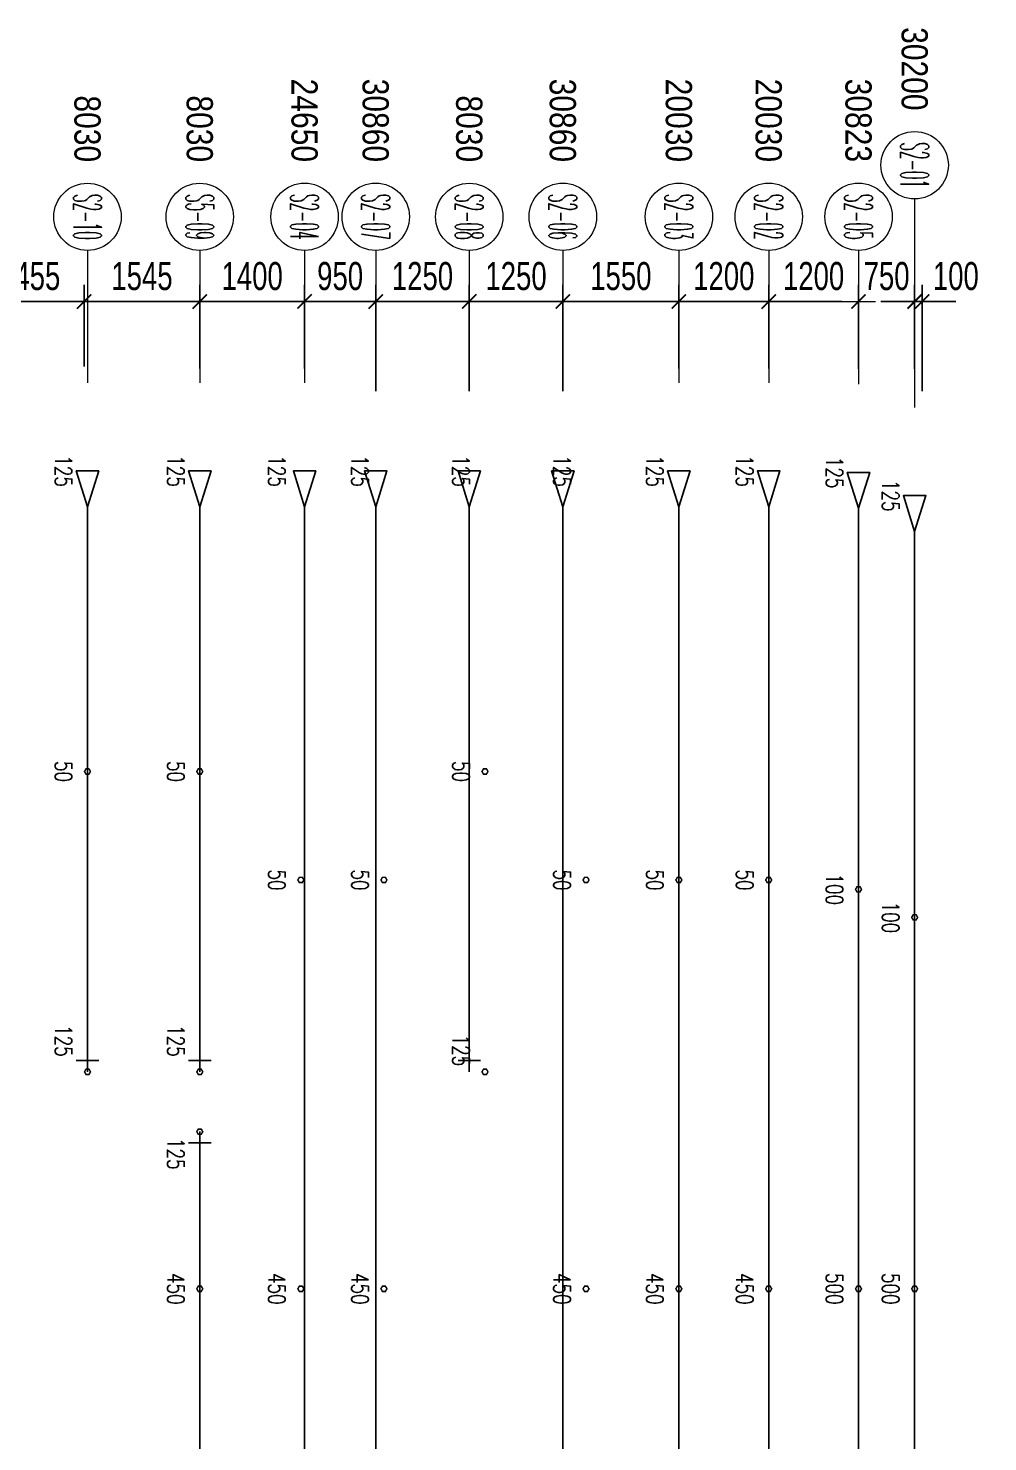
# Model space of a CAD drawing. Header units: millimetres. Extents: x 139404 to 589785, y -24714 to 48110.
# Drawn here: x 558109 to 570926, y 26156 to 45049 of the extents above; entities that cross this region are included whole.
import ezdxf
from ezdxf.enums import TextEntityAlignment as Align

# ---------------------------------------------------------------- set-up
doc = ezdxf.new("R2010")
doc.units = ezdxf.units.MM
doc.layers.get('0').update_dxf_attribs({"lineweight": 20})
doc.layers.get('Defpoints').update_dxf_attribs({"color": 151, "lineweight": 9})
doc.layers.add('ARES_TAG', color=3, linetype='Continuous')
doc.layers.add('NDC_S_TENDON', color=10, linetype='Continuous')
doc.layers.add('Current_plane_Column', color=7, linetype='Continuous', true_color=0x4b00ff)
doc.layers.add('NDC_LCAP', color=87, linetype='Continuous', plot=False)
for name, color, linetype, lineweight in [('NDC_S-ANNO', 7, 'Continuous', 20), ('NDC_S-TENDON', 6, 'Continuous', 35), ('NDC_S_DIM', 1, 'Continuous', 15), ('NDC_S_SYMBOL', 1, 'Continuous', 15)]:
    doc.layers.add(name, color=color, linetype=linetype, lineweight=lineweight)
doc.styles.add('ARES_BIGTEXT', font='VHARIALN.TTF')
doc.styles.add('ARES_ROMANS_0.36', font='romans.shx', dxfattribs={"width": 0.36, "bigfont": 'vns.shx'})
doc.styles.add('NDC_ANNO', font='', dxfattribs={"width": 0.8})
doc.styles.add('NDC_DIM', font='', dxfattribs={"width": 0.75})
doc.styles.get('NDC_ANNO').set_extended_font_data('Dotum')
doc.styles.get('NDC_DIM').set_extended_font_data('Dotum')
doc.dimstyles.new('NDC_dim_150', dxfattribs={"dimscale": 150, "dimtxt": 2.5, "dimasz": 1.5, "dimexe": 1.5, "dimexo": 2.5, "dimgap": 1, "dimtad": 1, "dimdec": 0, "dimzin": 0, "dimdsep": 46, "dimtxsty": 'NDC_DIM', "dimblk": 'DIMMARK', "dimcen": 0.09, "dimdle": 1.2, "dimclrd": 1, "dimclre": 1, "dimclrt": 3, "dimadec": 0, "dimazin": 0, "dimtfac": 1, "dimtdec": 0, "dimtix": 1, "dimtofl": 0, "dimtmove": 0, "dimatfit": 3, "dimfxl": 8, "dimfxlon": 1, "dimtolj": 1, "dimtzin": 0, "dimarcsym": 0})

# ---------------------------------------------------------------- blocks, each defined once
blk = doc.blocks.new('*U521')
at = {"layer": 'NDC_S_SYMBOL', "color": 3}
blk.add_line((-7592, 0), (-5823, 0), dxfattribs=at)
blk.add_circle((-8042, 0), 450, dxfattribs=at)
at = {"layer": 'NDC_S_TENDON'}
for p, q in [((-3644, 0), (-3144, 0)), ((-3144, 0), (2787, 0)), ((2787, 0), (14387, 0))]:
    blk.add_line(p, q, dxfattribs=at)
blk.add_lwpolyline([(-4164, 0), (-4644, 150), (-4644, -150), (-4164, 0), (-3644, 0)], dxfattribs=at)
at = {"layer": 'ARES_TAG', "style": 'ARES_ROMANS_0.36', "width": 0.36}
blk.add_attdef('S3', text='', height=375, dxfattribs=at).set_placement((-8042, 0), align=Align.MIDDLE_CENTER)
at = {"layer": 'NDC_LCAP', "style": 'ARES_BIGTEXT'}
blk.add_attdef('L', text='', height=350, dxfattribs=at).set_placement((-8773, 0), align=Align.MIDDLE_RIGHT)
blk = doc.blocks.new('*U535')
at = {"layer": 'NDC_S_SYMBOL', "color": 3}
blk.add_line((-7592, 0), (-5823, 0), dxfattribs=at)
blk.add_circle((-8042, 0), 450, dxfattribs=at)
at = {"layer": 'NDC_S_TENDON'}
for p, q in [((-3644, 0), (-3144, 0)), ((-3144, 0), (2787, 0)), ((2787, 0), (19006, 0))]:
    blk.add_line(p, q, dxfattribs=at)
blk.add_lwpolyline([(-4164, 0), (-4644, 150), (-4644, -150), (-4164, 0), (-3644, 0)], dxfattribs=at)
at = {"layer": 'ARES_TAG', "style": 'ARES_ROMANS_0.36', "width": 0.36}
blk.add_attdef('S3', text='', height=375, dxfattribs=at).set_placement((-8042, 0), align=Align.MIDDLE_CENTER)
at = {"layer": 'NDC_LCAP', "style": 'ARES_BIGTEXT'}
blk.add_attdef('L', text='', height=350, dxfattribs=at).set_placement((-8773, 0), align=Align.MIDDLE_RIGHT)
blk = doc.blocks.new('*U520')
at = {"layer": 'NDC_S_SYMBOL', "color": 3}
blk.add_line((-7591, 0), (-5823, 0), dxfattribs=at)
blk.add_circle((-8041, 0), 450, dxfattribs=at)
at = {"layer": 'NDC_S_TENDON'}
for p, q in [((-3644, 0), (-3144, 0)), ((-3144, 0), (2787, 0)), ((2787, 0), (14387, 0))]:
    blk.add_line(p, q, dxfattribs=at)
blk.add_lwpolyline([(-4164, 0), (-4644, 150), (-4644, -150), (-4164, 0), (-3644, 0)], dxfattribs=at)
at = {"layer": 'ARES_TAG', "style": 'ARES_ROMANS_0.36', "width": 0.36}
blk.add_attdef('S3', text='', height=375, dxfattribs=at).set_placement((-8041, 0), align=Align.MIDDLE_CENTER)
at = {"layer": 'NDC_LCAP', "style": 'ARES_BIGTEXT'}
blk.add_attdef('L', text='', height=350, dxfattribs=at).set_placement((-8772, 0), align=Align.MIDDLE_RIGHT)
blk = doc.blocks.new('*U519')
at = {"layer": 'NDC_S_TENDON'}
for p, q in [((2787, 0), (16388, 0)), ((16388, 0), (17388, 0)), ((17238, -150), (17238, 150))]:
    blk.add_line(p, q, dxfattribs=at)
at = {"layer": 'ARES_TAG', "style": 'ARES_ROMANS_0.36', "width": 0.36}
blk.add_attdef('S3', text='', height=375, dxfattribs=at).set_placement((-7773, 0), align=Align.MIDDLE_CENTER)
at = {"layer": 'NDC_LCAP', "style": 'ARES_BIGTEXT'}
blk.add_attdef('L', text='', height=350, dxfattribs=at).set_placement((-8504, 0), align=Align.MIDDLE_RIGHT)
blk = doc.blocks.new('*U581')
at = {"layer": 'NDC_S_SYMBOL', "color": 3}
blk.add_line((-7573, 0), (-5786, 0), dxfattribs=at)
blk.add_circle((-8023, 0), 450, dxfattribs=at)
at = {"layer": 'NDC_S_TENDON'}
for p, q in [((-3606, 0), (-3144, 0)), ((-3144, 0), (2787, 0)), ((2787, 0), (25216, 0))]:
    blk.add_line(p, q, dxfattribs=at)
blk.add_lwpolyline([(-4126, 0), (-4606, 150), (-4606, -150), (-4126, 0), (-3606, 0)], dxfattribs=at)
at = {"layer": 'ARES_TAG', "style": 'ARES_ROMANS_0.36', "width": 0.36}
blk.add_attdef('S3', text='', height=375, dxfattribs=at).set_placement((-8023, 0), align=Align.MIDDLE_CENTER)
at = {"layer": 'NDC_LCAP', "style": 'ARES_BIGTEXT'}
blk.add_attdef('L', text='', height=350, dxfattribs=at).set_placement((-8754, 0), align=Align.MIDDLE_RIGHT)
blk = doc.blocks.new('*U582')
at = {"layer": 'NDC_S_SYMBOL', "color": 3}
blk.add_line((-7951, 0), (-5163, 0), dxfattribs=at)
blk.add_circle((-8401, 0), 450, dxfattribs=at)
at = {"layer": 'NDC_S_TENDON'}
for p, q in [((-2984, 0), (-3144, 0)), ((-3144, 0), (2787, 0)), ((2787, 0), (25216, 0))]:
    blk.add_line(p, q, dxfattribs=at)
blk.add_lwpolyline([(-3504, 0), (-3984, 150), (-3984, -150), (-3504, 0), (-2984, 0)], dxfattribs=at)
at = {"layer": 'ARES_TAG', "style": 'ARES_ROMANS_0.36', "width": 0.36}
blk.add_attdef('S3', text='', height=375, dxfattribs=at).set_placement((-8401, 0), align=Align.MIDDLE_CENTER)
at = {"layer": 'NDC_LCAP', "style": 'ARES_BIGTEXT'}
blk.add_attdef('L', text='', height=350, dxfattribs=at).set_placement((-9132, 0), align=Align.MIDDLE_RIGHT)
blk = doc.blocks.new('*U586')
at = {"layer": 'NDC_S_SYMBOL', "color": 3}
blk.add_line((-7591, 0), (-5823, 0), dxfattribs=at)
blk.add_circle((-8041, 0), 450, dxfattribs=at)
at = {"layer": 'NDC_S_TENDON'}
for p, q in [((-3644, 0), (-3144, 0)), ((-3144, 0), (2787, 0)), ((2787, 0), (2386, 0)), ((2386, 0), (3386, 0)), ((3236, -150), (3236, 150))]:
    blk.add_line(p, q, dxfattribs=at)
blk.add_lwpolyline([(-4164, 0), (-4644, 150), (-4644, -150), (-4164, 0), (-3644, 0)], dxfattribs=at)
at = {"layer": 'ARES_TAG', "style": 'ARES_ROMANS_0.36', "width": 0.36}
blk.add_attdef('S3', text='', height=375, dxfattribs=at).set_placement((-8041, 0), align=Align.MIDDLE_CENTER)
at = {"layer": 'NDC_LCAP', "style": 'ARES_BIGTEXT'}
blk.add_attdef('L', text='', height=350, dxfattribs=at).set_placement((-8772, 0), align=Align.MIDDLE_RIGHT)
blk = doc.blocks.new('*U587')
at = {"layer": 'NDC_S_SYMBOL', "color": 3}
blk.add_line((-7591, 0), (-5823, 0), dxfattribs=at)
blk.add_circle((-8041, 0), 450, dxfattribs=at)
at = {"layer": 'NDC_S_TENDON'}
for p, q in [((-3644, 0), (-3144, 0)), ((-3144, 0), (2787, 0)), ((2787, 0), (2386, 0)), ((2386, 0), (3386, 0)), ((3236, -150), (3236, 150))]:
    blk.add_line(p, q, dxfattribs=at)
blk.add_lwpolyline([(-4164, 0), (-4644, 150), (-4644, -150), (-4164, 0), (-3644, 0)], dxfattribs=at)
at = {"layer": 'ARES_TAG', "style": 'ARES_ROMANS_0.36', "width": 0.36}
blk.add_attdef('S3', text='', height=375, dxfattribs=at).set_placement((-8041, 0), align=Align.MIDDLE_CENTER)
at = {"layer": 'NDC_LCAP', "style": 'ARES_BIGTEXT'}
blk.add_attdef('L', text='', height=350, dxfattribs=at).set_placement((-8772, 0), align=Align.MIDDLE_RIGHT)
blk = doc.blocks.new('*U592')
at = {"layer": 'NDC_S_SYMBOL', "color": 3}
blk.add_line((-7592, 0), (-5823, 0), dxfattribs=at)
blk.add_circle((-8042, 0), 450, dxfattribs=at)
at = {"layer": 'NDC_S_TENDON'}
for p, q in [((-3644, 0), (-3144, 0)), ((-3144, 0), (2787, 0)), ((2787, 0), (25216, 0))]:
    blk.add_line(p, q, dxfattribs=at)
blk.add_lwpolyline([(-4164, 0), (-4644, 150), (-4644, -150), (-4164, 0), (-3644, 0)], dxfattribs=at)
at = {"layer": 'ARES_TAG', "style": 'ARES_ROMANS_0.36', "width": 0.36}
blk.add_attdef('S3', text='', height=375, dxfattribs=at).set_placement((-8042, 0), align=Align.MIDDLE_CENTER)
at = {"layer": 'NDC_LCAP', "style": 'ARES_BIGTEXT'}
blk.add_attdef('L', text='', height=350, dxfattribs=at).set_placement((-8773, 0), align=Align.MIDDLE_RIGHT)
blk = doc.blocks.new('*U580')
at = {"layer": 'NDC_S_SYMBOL', "color": 3}
blk.add_line((-7591, 0), (-5823, 0), dxfattribs=at)
blk.add_circle((-8041, 0), 450, dxfattribs=at)
at = {"layer": 'NDC_S_TENDON'}
for p, q in [((-3644, 0), (-3144, 0)), ((-3144, 0), (2787, 0)), ((2787, 0), (25216, 0))]:
    blk.add_line(p, q, dxfattribs=at)
blk.add_lwpolyline([(-4164, 0), (-4644, 150), (-4644, -150), (-4164, 0), (-3644, 0)], dxfattribs=at)
at = {"layer": 'ARES_TAG', "style": 'ARES_ROMANS_0.36', "width": 0.36}
blk.add_attdef('S3', text='', height=375, dxfattribs=at).set_placement((-8041, 0), align=Align.MIDDLE_CENTER)
at = {"layer": 'NDC_LCAP', "style": 'ARES_BIGTEXT'}
blk.add_attdef('L', text='', height=350, dxfattribs=at).set_placement((-8772, 0), align=Align.MIDDLE_RIGHT)
blk = doc.blocks.new('*U588')
at = {"layer": 'NDC_S_SYMBOL', "color": 3}
blk.add_line((-7591, 0), (-5823, 0), dxfattribs=at)
blk.add_circle((-8041, 0), 450, dxfattribs=at)
at = {"layer": 'NDC_S_TENDON'}
for p, q in [((-3644, 0), (-3144, 0)), ((-3144, 0), (2787, 0)), ((2787, 0), (2386, 0)), ((2386, 0), (3386, 0)), ((3236, -150), (3236, 150))]:
    blk.add_line(p, q, dxfattribs=at)
blk.add_lwpolyline([(-4164, 0), (-4644, 150), (-4644, -150), (-4164, 0), (-3644, 0)], dxfattribs=at)
at = {"layer": 'ARES_TAG', "style": 'ARES_ROMANS_0.36', "width": 0.36}
blk.add_attdef('S3', text='', height=375, dxfattribs=at).set_placement((-8041, 0), align=Align.MIDDLE_CENTER)
at = {"layer": 'NDC_LCAP', "style": 'ARES_BIGTEXT'}
blk.add_attdef('L', text='', height=350, dxfattribs=at).set_placement((-8772, 0), align=Align.MIDDLE_RIGHT)
blk = doc.blocks.new('TDY')
at = {"layer": 'NDC_S-TENDON', "linetype": 'Continuous'}
for points, elevation in [([(50190, 25615, 20, 20, 0), (50170, 25650, 20, 20, 0), (50130, 25650, 20, 20, 0), (50110, 25615, 20, 20, 0), (50130, 25580, 20, 20, 0), (50170, 25580, 20, 20, 0)], 2800), ([(50190, 25615, 20, 20, 0), (50170, 25650, 20, 20, 0), (50130, 25650, 20, 20, 0), (50110, 25615, 20, 20, 0), (50130, 25580, 20, 20, 0), (50170, 25580, 20, 20, 0)], 2800), ([(51690, 25615, 20, 20, 0), (51670, 25650, 20, 20, 0), (51630, 25650, 20, 20, 0), (51610, 25615, 20, 20, 0), (51630, 25580, 20, 20, 0), (51670, 25580, 20, 20, 0)], 2800), ([(51690, 25615, 20, 20, 0), (51670, 25650, 20, 20, 0), (51630, 25650, 20, 20, 0), (51610, 25615, 20, 20, 0), (51630, 25580, 20, 20, 0), (51670, 25580, 20, 20, 0)], 2800), ([(55500, 25615, 20, 20, 0), (55480, 25650, 20, 20, 0), (55440, 25650, 20, 20, 0), (55420, 25615, 20, 20, 0), (55440, 25580, 20, 20, 0), (55480, 25580, 20, 20, 0)], 2800), ([(55500, 25615, 20, 20, 0), (55480, 25650, 20, 20, 0), (55440, 25650, 20, 20, 0), (55420, 25615, 20, 20, 0), (55440, 25580, 20, 20, 0), (55480, 25580, 20, 20, 0)], 2800), ([(53040, 24165, 20, 20, 0), (53020, 24200, 20, 20, 0), (52980, 24200, 20, 20, 0), (52960, 24165, 20, 20, 0), (52980, 24130, 20, 20, 0), (53020, 24130, 20, 20, 0)], 2800), ([(53040, 24165, 20, 20, 0), (53020, 24200, 20, 20, 0), (52980, 24200, 20, 20, 0), (52960, 24165, 20, 20, 0), (52980, 24130, 20, 20, 0), (53020, 24130, 20, 20, 0)], 2800), ([(54150, 24165, 20, 20, 0), (54130, 24200, 20, 20, 0), (54090, 24200, 20, 20, 0), (54070, 24165, 20, 20, 0), (54090, 24130, 20, 20, 0), (54130, 24130, 20, 20, 0)], 2800), ([(54150, 24165, 20, 20, 0), (54130, 24200, 20, 20, 0), (54090, 24200, 20, 20, 0), (54070, 24165, 20, 20, 0), (54090, 24130, 20, 20, 0), (54130, 24130, 20, 20, 0)], 2800), ([(56850, 24165, 20, 20, 0), (56830, 24200, 20, 20, 0), (56790, 24200, 20, 20, 0), (56770, 24165, 20, 20, 0), (56790, 24130, 20, 20, 0), (56830, 24130, 20, 20, 0)], 2800), ([(56850, 24165, 20, 20, 0), (56830, 24200, 20, 20, 0), (56790, 24200, 20, 20, 0), (56770, 24165, 20, 20, 0), (56790, 24130, 20, 20, 0), (56830, 24130, 20, 20, 0)], 2800), ([(58090, 24165, 20, 20, 0), (58070, 24200, 20, 20, 0), (58030, 24200, 20, 20, 0), (58010, 24165, 20, 20, 0), (58030, 24130, 20, 20, 0), (58070, 24130, 20, 20, 0)], 2800), ([(58090, 24165, 20, 20, 0), (58070, 24200, 20, 20, 0), (58030, 24200, 20, 20, 0), (58010, 24165, 20, 20, 0), (58030, 24130, 20, 20, 0), (58070, 24130, 20, 20, 0)], 2800), ([(59290, 24165, 20, 20, 0), (59270, 24200, 20, 20, 0), (59230, 24200, 20, 20, 0), (59210, 24165, 20, 20, 0), (59230, 24130, 20, 20, 0), (59270, 24130, 20, 20, 0)], 2800), ([(59290, 24165, 20, 20, 0), (59270, 24200, 20, 20, 0), (59230, 24200, 20, 20, 0), (59210, 24165, 20, 20, 0), (59230, 24130, 20, 20, 0), (59270, 24130, 20, 20, 0)], 2800), ([(60490, 24040, 20, 20, 0), (60470, 24075, 20, 20, 0), (60430, 24075, 20, 20, 0), (60410, 24040, 20, 20, 0), (60430, 24005, 20, 20, 0), (60470, 24005, 20, 20, 0)], 2500), ([(60490, 24040, 20, 20, 0), (60470, 24075, 20, 20, 0), (60430, 24075, 20, 20, 0), (60410, 24040, 20, 20, 0), (60430, 24005, 20, 20, 0), (60470, 24005, 20, 20, 0)], 2500), ([(61240, 23665, 20, 20, 0), (61220, 23700, 20, 20, 0), (61180, 23700, 20, 20, 0), (61160, 23665, 20, 20, 0), (61180, 23630, 20, 20, 0), (61220, 23630, 20, 20, 0)], 2500), ([(61240, 23665, 20, 20, 0), (61220, 23700, 20, 20, 0), (61180, 23700, 20, 20, 0), (61160, 23665, 20, 20, 0), (61180, 23630, 20, 20, 0), (61220, 23630, 20, 20, 0)], 2500), ([(50190, 21600, 20, 20, 0), (50170, 21635, 20, 20, 0), (50130, 21635, 20, 20, 0), (50110, 21600, 20, 20, 0), (50130, 21565, 20, 20, 0), (50170, 21565, 20, 20, 0)], 2875), ([(50190, 21600, 20, 20, 0), (50170, 21635, 20, 20, 0), (50130, 21635, 20, 20, 0), (50110, 21600, 20, 20, 0), (50130, 21565, 20, 20, 0), (50170, 21565, 20, 20, 0)], 2875), ([(51690, 21600, 20, 20, 0), (51670, 21635, 20, 20, 0), (51630, 21635, 20, 20, 0), (51610, 21600, 20, 20, 0), (51630, 21565, 20, 20, 0), (51670, 21565, 20, 20, 0)], 2875), ([(51690, 21600, 20, 20, 0), (51670, 21635, 20, 20, 0), (51630, 21635, 20, 20, 0), (51610, 21600, 20, 20, 0), (51630, 21565, 20, 20, 0), (51670, 21565, 20, 20, 0)], 2875), ([(55500, 21600, 20, 20, 0), (55480, 21635, 20, 20, 0), (55440, 21635, 20, 20, 0), (55420, 21600, 20, 20, 0), (55440, 21565, 20, 20, 0), (55480, 21565, 20, 20, 0)], 2875), ([(55500, 21600, 20, 20, 0), (55480, 21635, 20, 20, 0), (55440, 21635, 20, 20, 0), (55420, 21600, 20, 20, 0), (55440, 21565, 20, 20, 0), (55480, 21565, 20, 20, 0)], 2875), ([(51690, 20800, 20, 20, 0), (51670, 20835, 20, 20, 0), (51630, 20835, 20, 20, 0), (51610, 20800, 20, 20, 0), (51630, 20766, 20, 20, 0), (51670, 20766, 20, 20, 0)], 2875), ([(51690, 20800, 20, 20, 0), (51670, 20835, 20, 20, 0), (51630, 20835, 20, 20, 0), (51610, 20800, 20, 20, 0), (51630, 20766, 20, 20, 0), (51670, 20766, 20, 20, 0)], 2875), ([(51690, 18700, 20, 20, 0), (51670, 18735, 20, 20, 0), (51630, 18735, 20, 20, 0), (51610, 18700, 20, 20, 0), (51630, 18665, 20, 20, 0), (51670, 18665, 20, 20, 0)], 2950), ([(51690, 18700, 20, 20, 0), (51670, 18735, 20, 20, 0), (51630, 18735, 20, 20, 0), (51610, 18700, 20, 20, 0), (51630, 18665, 20, 20, 0), (51670, 18665, 20, 20, 0)], 2950), ([(51690, 18700, 20, 20, 0), (51670, 18735, 20, 20, 0), (51630, 18735, 20, 20, 0), (51610, 18700, 20, 20, 0), (51630, 18665, 20, 20, 0), (51670, 18665, 20, 20, 0)], 2950), ([(51690, 18700, 20, 20, 0), (51670, 18735, 20, 20, 0), (51630, 18735, 20, 20, 0), (51610, 18700, 20, 20, 0), (51630, 18665, 20, 20, 0), (51670, 18665, 20, 20, 0)], 2950), ([(53040, 18700, 20, 20, 0), (53020, 18735, 20, 20, 0), (52980, 18735, 20, 20, 0), (52960, 18700, 20, 20, 0), (52980, 18665, 20, 20, 0), (53020, 18665, 20, 20, 0)], 2950), ([(53040, 18700, 20, 20, 0), (53020, 18735, 20, 20, 0), (52980, 18735, 20, 20, 0), (52960, 18700, 20, 20, 0), (52980, 18665, 20, 20, 0), (53020, 18665, 20, 20, 0)], 2950), ([(53040, 18700, 20, 20, 0), (53020, 18735, 20, 20, 0), (52980, 18735, 20, 20, 0), (52960, 18700, 20, 20, 0), (52980, 18665, 20, 20, 0), (53020, 18665, 20, 20, 0)], 2950), ([(53040, 18700, 20, 20, 0), (53020, 18735, 20, 20, 0), (52980, 18735, 20, 20, 0), (52960, 18700, 20, 20, 0), (52980, 18665, 20, 20, 0), (53020, 18665, 20, 20, 0)], 2950), ([(54150, 18700, 20, 20, 0), (54130, 18735, 20, 20, 0), (54090, 18735, 20, 20, 0), (54070, 18700, 20, 20, 0), (54090, 18665, 20, 20, 0), (54130, 18665, 20, 20, 0)], 2950), ([(54150, 18700, 20, 20, 0), (54130, 18735, 20, 20, 0), (54090, 18735, 20, 20, 0), (54070, 18700, 20, 20, 0), (54090, 18665, 20, 20, 0), (54130, 18665, 20, 20, 0)], 2950), ([(54150, 18700, 20, 20, 0), (54130, 18735, 20, 20, 0), (54090, 18735, 20, 20, 0), (54070, 18700, 20, 20, 0), (54090, 18665, 20, 20, 0), (54130, 18665, 20, 20, 0)], 2950), ([(54150, 18700, 20, 20, 0), (54130, 18735, 20, 20, 0), (54090, 18735, 20, 20, 0), (54070, 18700, 20, 20, 0), (54090, 18665, 20, 20, 0), (54130, 18665, 20, 20, 0)], 2950), ([(56850, 18700, 20, 20, 0), (56830, 18735, 20, 20, 0), (56790, 18735, 20, 20, 0), (56770, 18700, 20, 20, 0), (56790, 18665, 20, 20, 0), (56830, 18665, 20, 20, 0)], 2950), ([(56850, 18700, 20, 20, 0), (56830, 18735, 20, 20, 0), (56790, 18735, 20, 20, 0), (56770, 18700, 20, 20, 0), (56790, 18665, 20, 20, 0), (56830, 18665, 20, 20, 0)], 2950), ([(56850, 18700, 20, 20, 0), (56830, 18735, 20, 20, 0), (56790, 18735, 20, 20, 0), (56770, 18700, 20, 20, 0), (56790, 18665, 20, 20, 0), (56830, 18665, 20, 20, 0)], 2950), ([(56850, 18700, 20, 20, 0), (56830, 18735, 20, 20, 0), (56790, 18735, 20, 20, 0), (56770, 18700, 20, 20, 0), (56790, 18665, 20, 20, 0), (56830, 18665, 20, 20, 0)], 2950), ([(58090, 18700, 20, 20, 0), (58070, 18735, 20, 20, 0), (58030, 18735, 20, 20, 0), (58010, 18700, 20, 20, 0), (58030, 18665, 20, 20, 0), (58070, 18665, 20, 20, 0)], 2950), ([(58090, 18700, 20, 20, 0), (58070, 18735, 20, 20, 0), (58030, 18735, 20, 20, 0), (58010, 18700, 20, 20, 0), (58030, 18665, 20, 20, 0), (58070, 18665, 20, 20, 0)], 2950), ([(58090, 18700, 20, 20, 0), (58070, 18735, 20, 20, 0), (58030, 18735, 20, 20, 0), (58010, 18700, 20, 20, 0), (58030, 18665, 20, 20, 0), (58070, 18665, 20, 20, 0)], 2950), ([(58090, 18700, 20, 20, 0), (58070, 18735, 20, 20, 0), (58030, 18735, 20, 20, 0), (58010, 18700, 20, 20, 0), (58030, 18665, 20, 20, 0), (58070, 18665, 20, 20, 0)], 2950), ([(59290, 18700, 20, 20, 0), (59270, 18735, 20, 20, 0), (59230, 18735, 20, 20, 0), (59210, 18700, 20, 20, 0), (59230, 18665, 20, 20, 0), (59270, 18665, 20, 20, 0)], 2950), ([(59290, 18700, 20, 20, 0), (59270, 18735, 20, 20, 0), (59230, 18735, 20, 20, 0), (59210, 18700, 20, 20, 0), (59230, 18665, 20, 20, 0), (59270, 18665, 20, 20, 0)], 2950), ([(59290, 18700, 20, 20, 0), (59270, 18735, 20, 20, 0), (59230, 18735, 20, 20, 0), (59210, 18700, 20, 20, 0), (59230, 18665, 20, 20, 0), (59270, 18665, 20, 20, 0)], 2950), ([(59290, 18700, 20, 20, 0), (59270, 18735, 20, 20, 0), (59230, 18735, 20, 20, 0), (59210, 18700, 20, 20, 0), (59230, 18665, 20, 20, 0), (59270, 18665, 20, 20, 0)], 2950), ([(60490, 18700, 20, 20, 0), (60470, 18735, 20, 20, 0), (60430, 18735, 20, 20, 0), (60410, 18700, 20, 20, 0), (60430, 18665, 20, 20, 0), (60470, 18665, 20, 20, 0)], 2900), ([(60490, 18700, 20, 20, 0), (60470, 18735, 20, 20, 0), (60430, 18735, 20, 20, 0), (60410, 18700, 20, 20, 0), (60430, 18665, 20, 20, 0), (60470, 18665, 20, 20, 0)], 2900), ([(60490, 18700, 20, 20, 0), (60470, 18735, 20, 20, 0), (60430, 18735, 20, 20, 0), (60410, 18700, 20, 20, 0), (60430, 18665, 20, 20, 0), (60470, 18665, 20, 20, 0)], 2900), ([(60490, 18700, 20, 20, 0), (60470, 18735, 20, 20, 0), (60430, 18735, 20, 20, 0), (60410, 18700, 20, 20, 0), (60430, 18665, 20, 20, 0), (60470, 18665, 20, 20, 0)], 2900), ([(61240, 18700, 20, 20, 0), (61220, 18735, 20, 20, 0), (61180, 18735, 20, 20, 0), (61160, 18700, 20, 20, 0), (61180, 18665, 20, 20, 0), (61220, 18665, 20, 20, 0)], 2900), ([(61240, 18700, 20, 20, 0), (61220, 18735, 20, 20, 0), (61180, 18735, 20, 20, 0), (61160, 18700, 20, 20, 0), (61180, 18665, 20, 20, 0), (61220, 18665, 20, 20, 0)], 2900), ([(61240, 18700, 20, 20, 0), (61220, 18735, 20, 20, 0), (61180, 18735, 20, 20, 0), (61160, 18700, 20, 20, 0), (61180, 18665, 20, 20, 0), (61220, 18665, 20, 20, 0)], 2900), ([(61240, 18700, 20, 20, 0), (61220, 18735, 20, 20, 0), (61180, 18735, 20, 20, 0), (61160, 18700, 20, 20, 0), (61180, 18665, 20, 20, 0), (61220, 18665, 20, 20, 0)], 2900)]:
    blk.add_lwpolyline(points, format="xyseb", close=True, dxfattribs=dict(at, elevation=elevation))
at = {"rotation": 270}
for name, p, values in [('*U582', (61200, 25318, 2833), {'L': '30200', 'S3': 'S2-01'}), ('*U535', (53050, 24988, 2833), {'L': '24650', 'S3': 'S2-04'}), ('*U592', (54000, 24988, 20), {'L': '30860', 'S3': 'S2-07'}), ('*U580', (56500, 24989, 22), {'L': '30860', 'S3': 'S2-06'}), ('*U520', (58050, 24989, 2833), {'L': '20030', 'S3': 'S2-03'}), ('*U521', (59250, 24988, 2833), {'L': '20030', 'S3': 'S2-02'}), ('*U581', (60450, 25007, 2833), {'L': '30823', 'S3': 'S2-05'}), ('*U586', (50150, 24988, 2813), {'L': '8030', 'S3': 'S2-10'}), ('*U587', (51650, 24988, 2813), {'L': '8030', 'S3': 'S5-09'}), ('*U588', (55250, 24988, 12), {'L': '8030', 'S3': 'S2-08'})]:
    blk.add_blockref(name, p, dxfattribs=at).add_auto_attribs(values)
at = {"xscale": -1, "rotation": 270}
blk.add_blockref('*U519', (51650, 3414, 2875), dxfattribs=at)
at = {"layer": 'NDC_S-ANNO', "linetype": 'Continuous', "char_height": 225, "attachment_point": 5, "rotation": 270, "line_spacing_factor": 0.75, "style": 'NDC_ANNO'}
for s, insert in [('\\FSTANDARD.shx;125', (49830, 29630, 2875)), ('\\FSTANDARD.shx;125', (51330, 29630, 2875)), ('\\FSTANDARD.shx;125', (52680, 29630, 2875)), ('\\FSTANDARD.shx;125', (53790, 29630, 2875)), ('\\FSTANDARD.shx;125', (55140, 29630, 2875)), ('\\FSTANDARD.shx;125', (56490, 29630, 2875)), ('\\FSTANDARD.shx;125', (57730, 29630, 2875)), ('\\FSTANDARD.shx;125', (58930, 29630, 2875)), ('\\FSTANDARD.shx;125', (60130, 29611, 2875)), ('\\FSTANDARD.shx;125', (60880, 29300, 2875)), ('\\FSTANDARD.shx;50', (49830, 25615, 2800)), ('\\FSTANDARD.shx;50', (51330, 25615, 2800)), ('\\FSTANDARD.shx;50', (55140, 25615, 2800)), ('\\FSTANDARD.shx;50', (52680, 24165, 2800)), ('\\FSTANDARD.shx;50', (53790, 24165, 2800)), ('\\FSTANDARD.shx;50', (56490, 24165, 2800)), ('\\FSTANDARD.shx;50', (57730, 24165, 2800)), ('\\FSTANDARD.shx;50', (58930, 24165, 2800)), ('\\FSTANDARD.shx;100', (60130, 24040, 2500)), ('\\FSTANDARD.shx;100', (60880, 23665, 2500)), ('\\FSTANDARD.shx;125', (49830, 22014, 2875)), ('\\FSTANDARD.shx;125', (51330, 22014, 2875)), ('\\FSTANDARD.shx;125', (55140, 21887, 2875)), ('\\FSTANDARD.shx;125', (51330, 20505, 2875)), ('\\FSTANDARD.shx;450', (51330, 18700, 2950)), ('\\FSTANDARD.shx;450', (52680, 18700, 2950)), ('\\FSTANDARD.shx;450', (53790, 18700, 2950)), ('\\FSTANDARD.shx;450', (56490, 18700, 2950)), ('\\FSTANDARD.shx;450', (57730, 18700, 2950)), ('\\FSTANDARD.shx;450', (58930, 18700, 2950)), ('\\FSTANDARD.shx;500', (60130, 18700, 2900)), ('\\FSTANDARD.shx;500', (60880, 18700, 2900))]:
    blk.add_mtext(s, dxfattribs=dict(at, insert=insert))
blk = doc.blocks.new('DIMMARK')
at = {"layer": 'NDC_S_DIM', "color": 1}
blk.add_line((-1.5, 0), (1, 0), dxfattribs=at)
at = {"layer": 'NDC_S_DIM', "color": 2, "const_width": 0.1}
blk.add_lwpolyline([(-0.424, -0.424), (0.424, 0.424)], dxfattribs=at)
blk = doc.blocks.new('*D728')
at = {"layer": 'Defpoints', "color": 0, "ltscale": 100, "transparency": 16777216}
for p in [(558855, 41397), (558855, 38047, 3000), (557400, 37962, 2875)]:
    blk.add_point(p, dxfattribs=at)
at = {"layer": 'NDC_S_DIM', "color": 1, "lineweight": -2, "ltscale": 100, "transparency": 16777216}
for p, q in [((557400, 40501), (557400, 41622)), ((558855, 40530), (558855, 41622)), ((557625, 41397), (558630, 41397))]:
    blk.add_line(p, q, dxfattribs=at)
at = {"layer": 'NDC_S_DIM', "color": 1, "lineweight": -2, "ltscale": 100, "transparency": 16777216, "xscale": 225, "yscale": 225, "zscale": 225, "rotation": 180}
blk.add_blockref('DIMMARK', (557400, 41397), dxfattribs=at)
at = {"layer": 'NDC_S_DIM', "color": 1, "lineweight": -2, "ltscale": 100, "transparency": 16777216, "xscale": 225, "yscale": 225, "zscale": 225}
blk.add_blockref('DIMMARK', (558855, 41397), dxfattribs=at)
at = {"layer": 'NDC_S_DIM', "color": 3, "ltscale": 100, "transparency": 16777216, "insert": (558128, 41735), "char_height": 375, "attachment_point": 5, "style": 'NDC_DIM'}
blk.add_mtext('\\A1;1455', dxfattribs=at)
blk = doc.blocks.new('*D729')
at = {"layer": 'Defpoints', "color": 0, "ltscale": 100, "transparency": 16777216}
for p in [(560400, 41397), (558855, 38047, 3000), (560400, 37962, 2875)]:
    blk.add_point(p, dxfattribs=at)
at = {"layer": 'NDC_S_DIM', "color": 1, "lineweight": -2, "ltscale": 100, "transparency": 16777216}
for p, q in [((558855, 40530), (558855, 41622)), ((560400, 40501), (560400, 41622)), ((559080, 41397), (560175, 41397))]:
    blk.add_line(p, q, dxfattribs=at)
at = {"layer": 'NDC_S_DIM', "color": 1, "lineweight": -2, "ltscale": 100, "transparency": 16777216, "xscale": 225, "yscale": 225, "zscale": 225, "rotation": 180}
blk.add_blockref('DIMMARK', (558855, 41397), dxfattribs=at)
at = {"layer": 'NDC_S_DIM', "color": 1, "lineweight": -2, "ltscale": 100, "transparency": 16777216, "xscale": 225, "yscale": 225, "zscale": 225}
blk.add_blockref('DIMMARK', (560400, 41397), dxfattribs=at)
at = {"layer": 'NDC_S_DIM', "color": 3, "ltscale": 100, "transparency": 16777216, "insert": (559628, 41735), "char_height": 375, "attachment_point": 5, "style": 'NDC_DIM'}
blk.add_mtext('\\A1;1545', dxfattribs=at)
blk = doc.blocks.new('*D730')
at = {"layer": 'Defpoints', "color": 0, "ltscale": 100, "transparency": 16777216}
for p in [(561800, 41397), (560400, 37962, 2875), (561800, 37962, 2875)]:
    blk.add_point(p, dxfattribs=at)
at = {"layer": 'NDC_S_DIM', "color": 1, "lineweight": -2, "ltscale": 100, "transparency": 16777216}
for p, q in [((560400, 40501), (560400, 41622)), ((561800, 40501), (561800, 41622)), ((560625, 41397), (561575, 41397))]:
    blk.add_line(p, q, dxfattribs=at)
at = {"layer": 'NDC_S_DIM', "color": 1, "lineweight": -2, "ltscale": 100, "transparency": 16777216, "xscale": 225, "yscale": 225, "zscale": 225, "rotation": 180}
blk.add_blockref('DIMMARK', (560400, 41397), dxfattribs=at)
at = {"layer": 'NDC_S_DIM', "color": 1, "lineweight": -2, "ltscale": 100, "transparency": 16777216, "xscale": 225, "yscale": 225, "zscale": 225}
blk.add_blockref('DIMMARK', (561800, 41397), dxfattribs=at)
at = {"layer": 'NDC_S_DIM', "color": 3, "ltscale": 100, "transparency": 16777216, "insert": (561100, 41735), "char_height": 375, "attachment_point": 5, "style": 'NDC_DIM'}
blk.add_mtext('\\A1;1400', dxfattribs=at)
blk = doc.blocks.new('*D731')
at = {"layer": 'Defpoints', "color": 0, "ltscale": 100, "transparency": 16777216}
for p in [(562750, 41397), (561800, 37962, 2875), (562750, 37962, 61)]:
    blk.add_point(p, dxfattribs=at)
at = {"layer": 'NDC_S_DIM', "color": 1, "lineweight": -2, "ltscale": 100, "transparency": 16777216}
for p, q in [((561800, 40501), (561800, 41622)), ((562750, 40197), (562750, 41622)), ((562025, 41397), (562525, 41397))]:
    blk.add_line(p, q, dxfattribs=at)
at = {"layer": 'NDC_S_DIM', "color": 1, "lineweight": -2, "ltscale": 100, "transparency": 16777216, "xscale": 225, "yscale": 225, "zscale": 225, "rotation": 180}
blk.add_blockref('DIMMARK', (561800, 41397), dxfattribs=at)
at = {"layer": 'NDC_S_DIM', "color": 1, "lineweight": -2, "ltscale": 100, "transparency": 16777216, "xscale": 225, "yscale": 225, "zscale": 225}
blk.add_blockref('DIMMARK', (562750, 41397), dxfattribs=at)
at = {"layer": 'NDC_S_DIM', "color": 3, "ltscale": 100, "transparency": 16777216, "insert": (562275, 41735), "char_height": 375, "attachment_point": 5, "style": 'NDC_DIM'}
blk.add_mtext('\\A1;950', dxfattribs=at)
blk = doc.blocks.new('*D732')
at = {"layer": 'Defpoints', "color": 0, "ltscale": 100, "transparency": 16777216}
for p in [(564000, 41397), (562750, 37962, 61), (564000, 37962, 73)]:
    blk.add_point(p, dxfattribs=at)
at = {"layer": 'NDC_S_DIM', "color": 1, "lineweight": -2, "ltscale": 100, "transparency": 16777216}
for p, q in [((562750, 40197), (562750, 41622)), ((564000, 40197), (564000, 41622)), ((562975, 41397), (563775, 41397))]:
    blk.add_line(p, q, dxfattribs=at)
at = {"layer": 'NDC_S_DIM', "color": 1, "lineweight": -2, "ltscale": 100, "transparency": 16777216, "xscale": 225, "yscale": 225, "zscale": 225, "rotation": 180}
blk.add_blockref('DIMMARK', (562750, 41397), dxfattribs=at)
at = {"layer": 'NDC_S_DIM', "color": 1, "lineweight": -2, "ltscale": 100, "transparency": 16777216, "xscale": 225, "yscale": 225, "zscale": 225}
blk.add_blockref('DIMMARK', (564000, 41397), dxfattribs=at)
at = {"layer": 'NDC_S_DIM', "color": 3, "ltscale": 100, "transparency": 16777216, "insert": (563375, 41735), "char_height": 375, "attachment_point": 5, "style": 'NDC_DIM'}
blk.add_mtext('\\A1;1250', dxfattribs=at)
blk = doc.blocks.new('*D733')
at = {"layer": 'Defpoints', "color": 0, "ltscale": 100, "transparency": 16777216}
for p in [(565250, 41397), (564000, 37962, 73), (565250, 37962, 63)]:
    blk.add_point(p, dxfattribs=at)
at = {"layer": 'NDC_S_DIM', "color": 1, "lineweight": -2, "ltscale": 100, "transparency": 16777216}
for p, q in [((564000, 40197), (564000, 41622)), ((565250, 40197), (565250, 41622)), ((564225, 41397), (565025, 41397))]:
    blk.add_line(p, q, dxfattribs=at)
at = {"layer": 'NDC_S_DIM', "color": 1, "lineweight": -2, "ltscale": 100, "transparency": 16777216, "xscale": 225, "yscale": 225, "zscale": 225, "rotation": 180}
blk.add_blockref('DIMMARK', (564000, 41397), dxfattribs=at)
at = {"layer": 'NDC_S_DIM', "color": 1, "lineweight": -2, "ltscale": 100, "transparency": 16777216, "xscale": 225, "yscale": 225, "zscale": 225}
blk.add_blockref('DIMMARK', (565250, 41397), dxfattribs=at)
at = {"layer": 'NDC_S_DIM', "color": 3, "ltscale": 100, "transparency": 16777216, "insert": (564625, 41735), "char_height": 375, "attachment_point": 5, "style": 'NDC_DIM'}
blk.add_mtext('\\A1;1250', dxfattribs=at)
blk = doc.blocks.new('*D734')
at = {"layer": 'Defpoints', "color": 0, "ltscale": 100, "transparency": 16777216}
for p in [(566800, 41397), (565250, 37962, 63), (566800, 37962, 2875)]:
    blk.add_point(p, dxfattribs=at)
at = {"layer": 'NDC_S_DIM', "color": 1, "lineweight": -2, "ltscale": 100, "transparency": 16777216}
for p, q in [((565250, 40197), (565250, 41622)), ((566800, 40501), (566800, 41622)), ((565475, 41397), (566575, 41397))]:
    blk.add_line(p, q, dxfattribs=at)
at = {"layer": 'NDC_S_DIM', "color": 1, "lineweight": -2, "ltscale": 100, "transparency": 16777216, "xscale": 225, "yscale": 225, "zscale": 225, "rotation": 180}
blk.add_blockref('DIMMARK', (565250, 41397), dxfattribs=at)
at = {"layer": 'NDC_S_DIM', "color": 1, "lineweight": -2, "ltscale": 100, "transparency": 16777216, "xscale": 225, "yscale": 225, "zscale": 225}
blk.add_blockref('DIMMARK', (566800, 41397), dxfattribs=at)
at = {"layer": 'NDC_S_DIM', "color": 3, "ltscale": 100, "transparency": 16777216, "insert": (566025, 41735), "char_height": 375, "attachment_point": 5, "style": 'NDC_DIM'}
blk.add_mtext('\\A1;1550', dxfattribs=at)
blk = doc.blocks.new('*D735')
at = {"layer": 'Defpoints', "color": 0, "ltscale": 100, "transparency": 16777216}
for p in [(568000, 41397), (566800, 37962, 2875), (568000, 37962, 2875)]:
    blk.add_point(p, dxfattribs=at)
at = {"layer": 'NDC_S_DIM', "color": 1, "lineweight": -2, "ltscale": 100, "transparency": 16777216}
for p, q in [((566800, 40501), (566800, 41622)), ((568000, 40501), (568000, 41622)), ((567025, 41397), (567775, 41397))]:
    blk.add_line(p, q, dxfattribs=at)
at = {"layer": 'NDC_S_DIM', "color": 1, "lineweight": -2, "ltscale": 100, "transparency": 16777216, "xscale": 225, "yscale": 225, "zscale": 225, "rotation": 180}
blk.add_blockref('DIMMARK', (566800, 41397), dxfattribs=at)
at = {"layer": 'NDC_S_DIM', "color": 1, "lineweight": -2, "ltscale": 100, "transparency": 16777216, "xscale": 225, "yscale": 225, "zscale": 225}
blk.add_blockref('DIMMARK', (568000, 41397), dxfattribs=at)
at = {"layer": 'NDC_S_DIM', "color": 3, "ltscale": 100, "transparency": 16777216, "insert": (567400, 41735), "char_height": 375, "attachment_point": 5, "style": 'NDC_DIM'}
blk.add_mtext('\\A1;1200', dxfattribs=at)
blk = doc.blocks.new('*D736')
at = {"layer": 'Defpoints', "color": 0, "ltscale": 100, "transparency": 16777216}
for p in [(569200, 41397), (568000, 37962, 2875), (569200, 37943, 2875)]:
    blk.add_point(p, dxfattribs=at)
at = {"layer": 'NDC_S_DIM', "color": 1, "lineweight": -2, "ltscale": 100, "transparency": 16777216}
for p, q in [((568000, 40501), (568000, 41622)), ((569200, 40499), (569200, 41622)), ((568225, 41397), (568975, 41397))]:
    blk.add_line(p, q, dxfattribs=at)
at = {"layer": 'NDC_S_DIM', "color": 1, "lineweight": -2, "ltscale": 100, "transparency": 16777216, "xscale": 225, "yscale": 225, "zscale": 225, "rotation": 180}
blk.add_blockref('DIMMARK', (568000, 41397), dxfattribs=at)
at = {"layer": 'NDC_S_DIM', "color": 1, "lineweight": -2, "ltscale": 100, "transparency": 16777216, "xscale": 225, "yscale": 225, "zscale": 225}
blk.add_blockref('DIMMARK', (569200, 41397), dxfattribs=at)
at = {"layer": 'NDC_S_DIM', "color": 3, "ltscale": 100, "transparency": 16777216, "insert": (568600, 41735), "char_height": 375, "attachment_point": 5, "style": 'NDC_DIM'}
blk.add_mtext('\\A1;1200', dxfattribs=at)
blk = doc.blocks.new('*D737')
at = {"layer": 'Defpoints', "color": 0, "ltscale": 100, "transparency": 16777216}
for p in [(569950, 41397), (569200, 37943, 2875), (569950, 37920, 2875)]:
    blk.add_point(p, dxfattribs=at)
at = {"layer": 'NDC_S_DIM', "color": 1, "lineweight": -2, "ltscale": 100, "transparency": 16777216}
for p, q in [((569200, 40499), (569200, 41622)), ((569950, 40496), (569950, 41622)), ((568975, 41397), (568750, 41397)), ((570175, 41397), (570400, 41397))]:
    blk.add_line(p, q, dxfattribs=at)
at = {"layer": 'NDC_S_DIM', "color": 1, "lineweight": -2, "ltscale": 100, "transparency": 16777216, "xscale": 225, "yscale": 225, "zscale": 225}
blk.add_blockref('DIMMARK', (569200, 41397), dxfattribs=at)
at = {"layer": 'NDC_S_DIM', "color": 1, "lineweight": -2, "ltscale": 100, "transparency": 16777216, "xscale": 225, "yscale": 225, "zscale": 225, "rotation": 180}
blk.add_blockref('DIMMARK', (569950, 41397), dxfattribs=at)
at = {"layer": 'NDC_S_DIM', "color": 3, "ltscale": 100, "transparency": 16777216, "insert": (569575, 41735), "char_height": 375, "attachment_point": 5, "style": 'NDC_DIM'}
blk.add_mtext('\\A1;750', dxfattribs=at)
blk = doc.blocks.new('*D738')
at = {"layer": 'Defpoints', "color": 0, "ltscale": 100, "transparency": 16777216}
for p in [(570050, 41397), (569950, 37920, 2875), (570050, 37926)]:
    blk.add_point(p, dxfattribs=at)
at = {"layer": 'NDC_S_DIM', "color": 1, "lineweight": -2, "ltscale": 100, "transparency": 16777216}
for p, q in [((569950, 40496), (569950, 41622)), ((570050, 40197), (570050, 41622)), ((569725, 41397), (569500, 41397)), ((570275, 41397), (570500, 41397))]:
    blk.add_line(p, q, dxfattribs=at)
at = {"layer": 'NDC_S_DIM', "color": 1, "lineweight": -2, "ltscale": 100, "transparency": 16777216, "xscale": 225, "yscale": 225, "zscale": 225}
blk.add_blockref('DIMMARK', (569950, 41397), dxfattribs=at)
at = {"layer": 'NDC_S_DIM', "color": 1, "lineweight": -2, "ltscale": 100, "transparency": 16777216, "xscale": 225, "yscale": 225, "zscale": 225, "rotation": 180}
blk.add_blockref('DIMMARK', (570050, 41397), dxfattribs=at)
at = {"layer": 'NDC_S_DIM', "color": 3, "ltscale": 100, "transparency": 16777216, "insert": (570500, 41735), "char_height": 375, "attachment_point": 5, "style": 'NDC_DIM'}
blk.add_mtext('\\A1;100', dxfattribs=at)

msp = doc.modelspace()

# ---------------------------------------------------------------- block references
at = {"layer": 'Current_plane_Column'}
msp.add_blockref('TDY', (508750, 9500), dxfattribs=at)

# ---------------------------------------------------------------- dimensions: what is measured, and where the dimension line sits
at = {"layer": 'NDC_S_DIM', "ltscale": 100}
for base, p1, p2, picture, middle in [((558855, 41396.9), (557400, 37962.2, 2875), (558855, 38047.1, 3000), '*D728', (558127.5, 41734.7)), ((560400, 41396.9), (558855, 38047.1, 3000), (560400, 37962.2, 2875), '*D729', (559627.5, 41734.7)), ((561800, 41396.9), (560400, 37962.2, 2875), (561800, 37962.2, 2875), '*D730', (561100, 41734.7)), ((562750, 41396.9), (561800, 37962.2, 2875), (562750, 37962.2, 61.5), '*D731', (562275, 41734.7)), ((564000, 41396.9), (562750, 37962.2, 61.5), (564000, 37962.2, 73.4), '*D732', (563375, 41734.7)), ((565249.8, 41396.9), (564000, 37962.2, 73.4), (565249.8, 37962.2, 63.4), '*D733', (564624.9, 41734.7)), ((566800, 41396.9), (565249.8, 37962.2, 63.4), (566800, 37962.2, 2875), '*D734', (566024.9, 41734.7)), ((568000, 41396.9), (566800, 37962.2, 2875), (568000, 37962.2, 2875), '*D735', (567400, 41734.7)), ((569200, 41396.9), (568000, 37962.2, 2875), (569200, 37943.5, 2875), '*D736', (568600, 41734.7)), ((569950, 41396.9), (569200, 37943.5, 2875), (569950, 37920.2, 2875), '*D737', (569575, 41734.7))]:
    dim = msp.add_linear_dim(base=base, p1=p1, p2=p2, dimstyle='NDC_dim_150', override={"dimtmove": 1}, dxfattribs=at)
    dim.commit()
    dim.dimension.update_dxf_attribs({"geometry": picture, "text_midpoint": middle})
dim = msp.add_linear_dim(base=(570050, 41396.9), p1=(569950, 37920.2, 2875), p2=(570050, 37926.2), dimstyle='NDC_dim_150', override={"dimtmove": 1}, dxfattribs=at)
dim.commit()
dim.dimension.update_dxf_attribs({"geometry": '*D738', "text_midpoint": (570500, 41396.9), "dimtype": 160})

doc.saveas('drawing.dxf')
